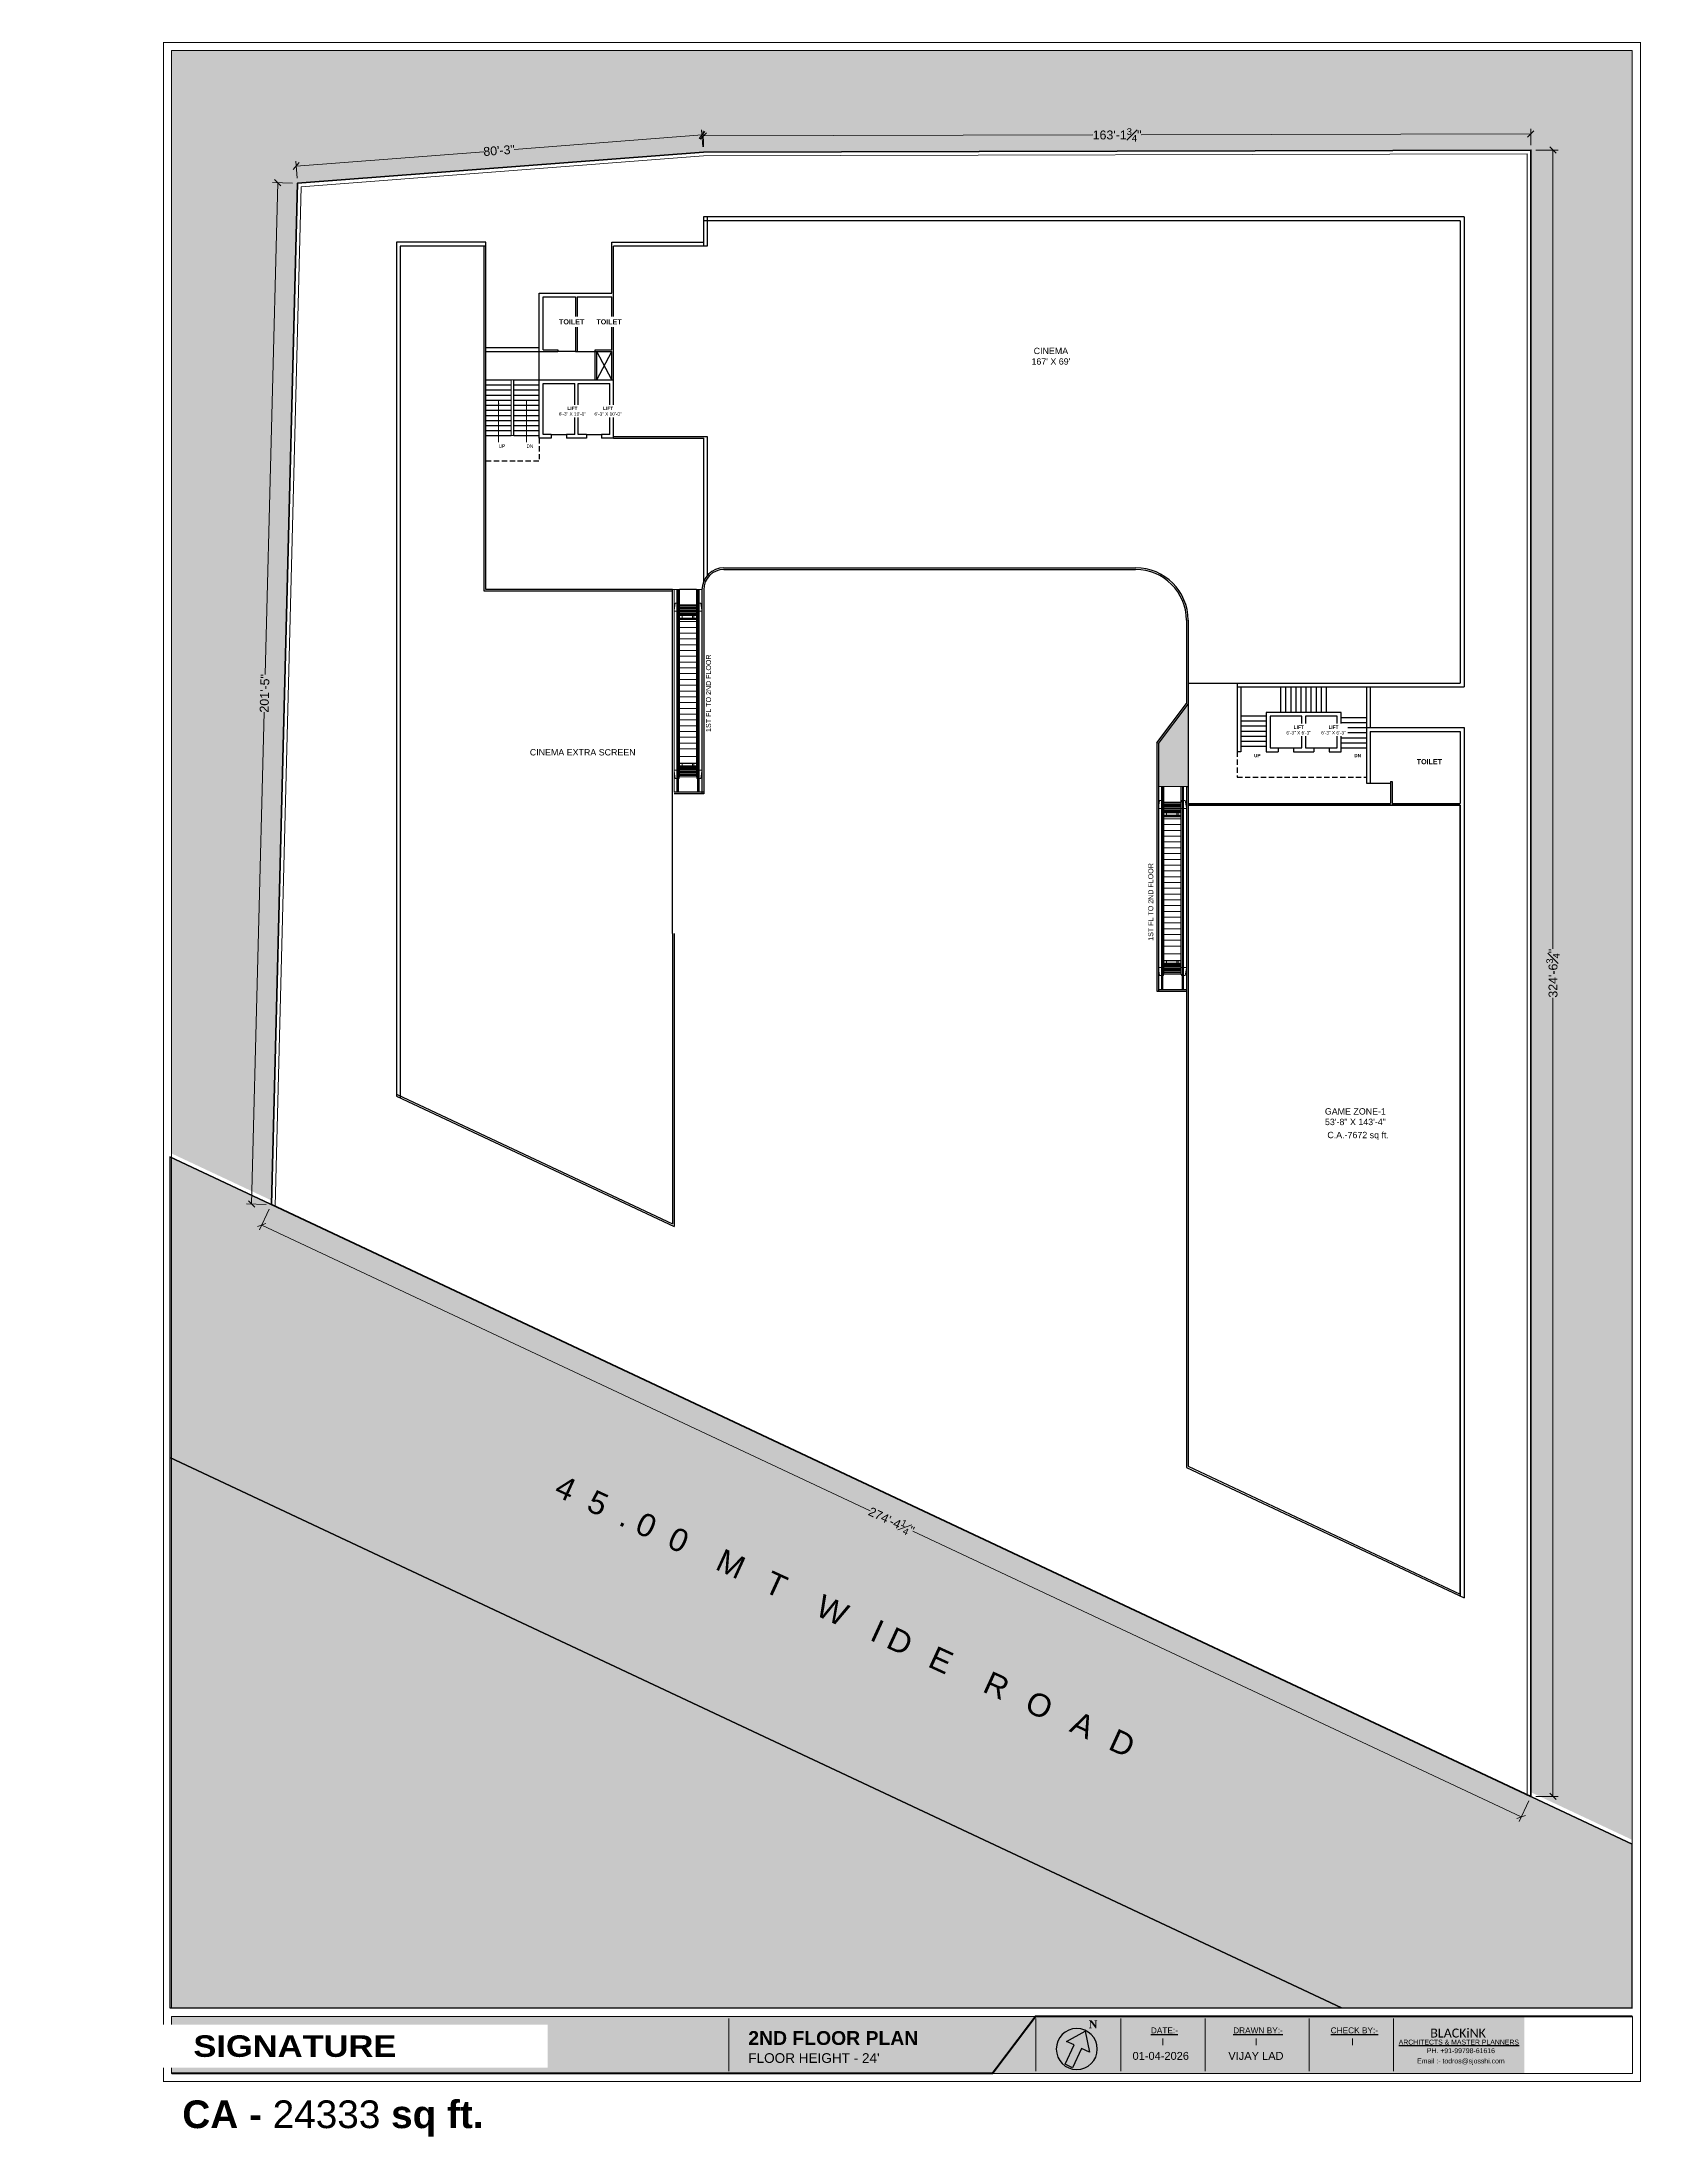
# Model space of a CAD drawing. Extents: x 1106035 to 1109817, y -35654 to -30686.
import ezdxf
from ezdxf.enums import TextEntityAlignment as Align

# ---------------------------------------------------------------- set-up
doc = ezdxf.new("R2010")
doc.units = 0
doc.header["$MEASUREMENT"] = 0
doc.header["$PDMODE"] = 2
doc.header["$PDSIZE"] = -5
doc.linetypes.add('DASHED4', pattern=[0.1875, 0.125, -0.0625])
for name, color, linetype, lineweight in [('CA', 30, 'Continuous', 30), ('DIM', 7, 'Continuous', 5), ('escalator', 7, 'Continuous', 13), ('FORMAT', 7, 'Continuous', 9), ('plot', 7, 'Continuous', 40), ('WALL', 250, 'Continuous', 30)]:
    doc.layers.add(name, color=color, linetype=linetype, lineweight=lineweight)
for name, color, linetype in [('HATCH', 250, 'Continuous'), ('NORTH', 7, 'Continuous'), ('TECT CA', 1, 'Continuous'), ('TEXT', 7, 'Continuous'), ('title block', 7, 'Continuous'), ('wall low ht', 7, 'Continuous')]:
    doc.layers.add(name, color=color, linetype=linetype)
doc.layers.add('VIEWPORT', color=255, linetype='Continuous', plot=False)
doc.styles.get("Standard").update_dxf_attribs({"font": 'arial.ttf'})
doc.styles.add('title block', font='')
doc.styles.add('TNR', font='timesbd.ttf')
doc.styles.get('title block').set_extended_font_data('Gulim')
doc.dimstyles.new('DIM SMALL', dxfattribs={"dimtxt": 21, "dimasz": 15, "dimexe": 12, "dimexo": 12, "dimgap": 0, "dimtad": 0, "dimzin": 0, "dimdsep": 46, "dimlunit": 4, "dimtxsty": 'Standard', "dimblk": 'OBLIQUE', "dimcen": 0.09, "dimclrt": 256, "dimadec": 0, "dimazin": 0, "dimtfac": 0.75, "dimtofl": 0, "dimtmove": 0, "dimatfit": 3, "dimfxl": 1, "dimfrac": 1, "dimtolj": 1, "dimtzin": 0, "dimlwd": 5, "dimlwe": 5, "dimarcsym": 0})
doc.dimstyles.get("Standard").update_dxf_attribs({"dimtxt": 12, "dimasz": 9, "dimexe": 9, "dimexo": 0, "dimgap": 0, "dimtad": 0, "dimzin": 0, "dimdsep": 46, "dimlunit": 4, "dimtxsty": 'Standard', "dimblk": 'ARCHTICK', "dimcen": 48, "dimclrd": 7, "dimclre": 7, "dimclrt": 1, "dimadec": 0, "dimazin": 0, "dimtfac": 0.75, "dimtofl": 0, "dimtmove": 0, "dimatfit": 3, "dimfxl": 1, "dimfrac": 1, "dimtolj": 1, "dimtzin": 0, "dimlwd": 0, "dimlwe": 0, "dimarcsym": 0})

# ---------------------------------------------------------------- blocks, each defined once
blk = doc.blocks.new('A$C5a7781d8')
at = {"layer": 'title block'}
h = blk.add_hatch(color=256, dxfattribs=at)
h.paths.add_polyline_path([(30.4, -41.6), (10.1, -41.6), (10.1, -47.7), (49, -47.8, 0.391772), (3.8, 1.2), (3.3, -4.6)])
h.paths.add_polyline_path([(10.1, -92.3), (-0.1, -92.3), (-0.1, -96.8, 0.391772), (48.8, -51.6), (10.1, -48.5)])
h.paths.add_polyline_path([(48.8, -51.6, 0.019309), (49, -47.8), (10.1, -47.7), (10.1, -48.5)])
h.paths.add_polyline_path([(0, 0), (0, 1.3, 0.391772), (-49, -43.9), (-10.1, -46.9), (-10.1, -41.6), (-30.4, -41.6)])
h.paths.add_polyline_path([(-3.9, -96.6), (-3.6, -92.3), (-10.1, -92.3), (-10.1, -47.7), (-49.1, -47.6, 0.391772)])
h.paths.add_polyline_path([(-49, -43.9, 0.019309), (-49.1, -47.6), (-10.1, -47.7), (-10.1, -46.9)])
h.paths.add_polyline_path([(-0.1, -96.8), (-0.1, -92.3), (-3.6, -92.3), (-3.9, -96.6, 0.019309)])
h.paths.add_polyline_path([(3.3, -4.6), (3.8, 1.2, 0.019309), (0, 1.3), (0, 0)])
blk.add_lwpolyline([(10.1, -41.6), (30.4, -41.6), (0, 0), (-30.4, -41.6), (-10.1, -41.6), (-10.1, -92.3), (10.1, -92.3)], close=True, dxfattribs=at)
blk.add_circle((-0.1, -47.7), 49.1, dxfattribs=at)
blk = doc.blocks.new('_Oblique')
at = {"color": 0, "linetype": 'ByBlock', "lineweight": -2}
blk.add_line((-0.5, -0.5), (0.5, 0.5), dxfattribs=at)
blk = doc.blocks.new('*D99')
at = {"layer": 'Defpoints', "color": 0, "transparency": 16777216}
for p in [(1107596, -30906), (1107599.1, -30946.5), (1106638.9, -31020.1)]:
    blk.add_point(p, dxfattribs=at)
at = {"layer": 'DIM', "color": 0, "lineweight": 5, "transparency": 16777216}
for p, q in [((1107598.2, -30934.5), (1107595.1, -30894)), ((1106635.8, -30979.6), (1107079.9, -30945.6)), ((1107596, -30906), (1107151.9, -30940.1)), ((1106637.9, -31008.2), (1106634.8, -30967.7))]:
    blk.add_line(p, q, dxfattribs=at)
at = {"layer": 'DIM', "color": 0, "lineweight": 5, "transparency": 16777216, "xscale": 15, "yscale": 15, "zscale": 15}
for p, rotation in [((1107596, -30906), 4.38464412776161), ((1106635.8, -30979.6), 184.3846441277616)]:
    blk.add_blockref('_Oblique', p, dxfattribs=dict(at, rotation=rotation))
at = {"layer": 'DIM', "transparency": 16777216, "insert": (1107115.9, -30942.8), "char_height": 21, "attachment_point": 5, "rotation": 4.3846}
blk.add_mtext('\\A1;80\'-3"', dxfattribs=at)
blk = doc.blocks.new('*D100')
at = {"layer": 'Defpoints', "color": 0, "transparency": 16777216}
for p in [(1107599.1, -30946.5), (1109556.7, -30903.7), (1109556.8, -30942)]:
    blk.add_point(p, dxfattribs=at)
at = {"layer": 'DIM', "color": 0, "lineweight": 5, "transparency": 16777216}
for p, q in [((1107599.1, -30934.5), (1107599, -30896.3)), ((1109556.8, -30930), (1109556.7, -30891.7)), ((1107599.1, -30908.3), (1108520.9, -30906.1)), ((1109556.7, -30903.7), (1108634.9, -30905.9))]:
    blk.add_line(p, q, dxfattribs=at)
at = {"layer": 'DIM', "color": 0, "lineweight": 5, "transparency": 16777216, "xscale": 15, "yscale": 15, "zscale": 15}
for p, rotation in [((1107599.1, -30908.3), 180.1330403721505), ((1109556.7, -30903.7), 0.133040372150543)]:
    blk.add_blockref('_Oblique', p, dxfattribs=dict(at, rotation=rotation))
at = {"layer": 'DIM', "transparency": 16777216, "insert": (1108577.9, -30906), "char_height": 21, "attachment_point": 5, "rotation": 0.133}
blk.add_mtext('\\A1;163\'-1{\\H0.750000x;\\S3#4;}"', dxfattribs=at)
blk = doc.blocks.new('*D101')
at = {"layer": 'Defpoints', "color": 0, "transparency": 16777216}
for p in [(1109556.8, -30942), (1109556.8, -34836.7), (1109609.2, -34836.7)]:
    blk.add_point(p, dxfattribs=at)
at = {"layer": 'DIM', "color": 0, "lineweight": 5, "transparency": 16777216}
for p, q in [((1109568.8, -30942), (1109621.2, -30942)), ((1109609.2, -30942), (1109609.2, -32831.3)), ((1109609.2, -34836.7), (1109609.2, -32947.3)), ((1109568.8, -34836.7), (1109621.2, -34836.7))]:
    blk.add_line(p, q, dxfattribs=at)
at = {"layer": 'DIM', "color": 0, "lineweight": 5, "transparency": 16777216, "xscale": 15, "yscale": 15, "zscale": 15}
for p, rotation in [((1109609.2, -30942), 90.00000000000344), ((1109609.2, -34836.7), 270.0000000000034)]:
    blk.add_blockref('_Oblique', p, dxfattribs=dict(at, rotation=rotation))
at = {"layer": 'DIM', "transparency": 16777216, "insert": (1109609.2, -32889.3), "char_height": 21, "attachment_point": 5, "rotation": 90}
blk.add_mtext('\\A1;324\'-6{\\H0.750000x;\\S3#4;}"', dxfattribs=at)
blk = doc.blocks.new('*D102')
at = {"layer": 'Defpoints', "color": 0, "transparency": 16777216}
for p in [(1106577.1, -33436.5), (1106554.3, -33485.1), (1109556.8, -34836.7)]:
    blk.add_point(p, dxfattribs=at)
at = {"layer": 'DIM', "color": 0, "lineweight": 5, "transparency": 16777216}
for p, q in [((1106572, -33447.3), (1106549.2, -33495.9)), ((1106554.3, -33485.1), (1107993.5, -34161.4)), ((1109534, -34885.3), (1108094.7, -34208.9)), ((1109551.7, -34847.5), (1109528.9, -34896.1))]:
    blk.add_line(p, q, dxfattribs=at)
at = {"layer": 'DIM', "color": 0, "lineweight": 5, "transparency": 16777216, "xscale": 15, "yscale": 15, "zscale": 15}
for p, rotation in [((1106554.3, -33485.1), 154.8306856330105), ((1109534, -34885.3), 334.8306856330105)]:
    blk.add_blockref('_Oblique', p, dxfattribs=dict(at, rotation=rotation))
at = {"layer": 'DIM', "transparency": 16777216, "insert": (1108044.1, -34185.2), "char_height": 21, "attachment_point": 5, "rotation": 334.8307}
blk.add_mtext('\\A1;274\'-4{\\H0.750000x;\\S1#4;}"', dxfattribs=at)
blk = doc.blocks.new('*D103')
at = {"layer": 'Defpoints', "color": 0, "transparency": 16777216}
for p in [(1106592.1, -31018.9), (1106638.9, -31020.1), (1106577.1, -33436.5)]:
    blk.add_point(p, dxfattribs=at)
at = {"layer": 'DIM', "color": 0, "lineweight": 5, "transparency": 16777216}
for p, q in [((1106592.1, -31018.9), (1106562.4, -32182.7)), ((1106626.9, -31019.8), (1106580.1, -31018.6)), ((1106530.4, -33435.3), (1106560.1, -32271.5)), ((1106565.1, -33436.2), (1106518.4, -33435))]:
    blk.add_line(p, q, dxfattribs=at)
at = {"layer": 'DIM', "color": 0, "lineweight": 5, "transparency": 16777216, "xscale": 15, "yscale": 15, "zscale": 15}
for p, rotation in [((1106592.1, -31018.9), 88.53630304496014), ((1106530.4, -33435.3), 268.5363030449601)]:
    blk.add_blockref('_Oblique', p, dxfattribs=dict(at, rotation=rotation))
at = {"layer": 'DIM', "transparency": 16777216, "insert": (1106561.2, -32227.1), "char_height": 21, "attachment_point": 5, "rotation": 88.5363}
blk.add_mtext('\\A1;201\'-5"', dxfattribs=at)
blk = doc.blocks.new('_ArchTick')
at = {"color": 0, "linetype": 'ByBlock', "const_width": 0.15}
blk.add_lwpolyline([(-0.5, -0.5), (0.5, 0.5)], dxfattribs=at)
blk = doc.blocks.new('zw$2E34')
at = {"layer": 'escalator', "linetype": 'Continuous', "lineweight": 5}
for p, q in [((0, 480), (66, 480)), ((0, 480), (66, 480)), ((0, 480), (0, 0)), ((6.8, 480), (6.8, 0)), ((53, 480.4), (13, 480.4)), ((59.2, 480), (59.2, 0)), ((66, 480), (66, 0)), ((53, 436.1), (13, 436.1)), ((53, 436.1), (13, 436.1)), ((53, 422.4), (13, 422.4)), ((53, 422.4), (13, 422.4)), ((53, 411.1), (13, 411.1)), ((53, 408.7), (13, 408.7)), ((53, 403.7), (13, 403.7)), ((53, 390), (13, 390)), ((53, 376.3), (13, 376.3)), ((53, 362.6), (13, 362.6)), ((53, 349), (13, 349)), ((53, 335.3), (13, 335.3)), ((53, 321.6), (13, 321.6)), ((53, 307.9), (13, 307.9)), ((53, 294.2), (13, 294.2)), ((53, 280.6), (13, 280.6)), ((53, 266.9), (13, 266.9)), ((53, 253.2), (13, 253.2)), ((53, 239.5), (13, 239.5)), ((53, 225.9), (13, 225.9)), ((53, 212.2), (13, 212.2)), ((53, 198.5), (13, 198.5)), ((53, 184.8), (13, 184.8)), ((53, 171.1), (13, 171.1)), ((53, 157.5), (13, 157.5)), ((53, 143.8), (13, 143.8)), ((53, 130.1), (13, 130.1)), ((53, 116.4), (13, 116.4)), ((53, 102.7), (13, 102.7)), ((53, 84.7), (13, 84.7)), ((53, 68.9), (13, 68.9)), ((0, 0), (66, 0))]:
    blk.add_line(p, q, dxfattribs=at)
for points in [[(6.7, 480), (10.3, 480)], [(7.1, 0), (7.1, 480)], [(7.1, 0), (7.1, 480)], [(7.5, 0), (7.5, 480)], [(7.5, 0), (7.5, 480)], [(7.9, 0), (7.9, 480)], [(8.3, 0), (8.3, 480)], [(8.3, 0), (8.3, 480)], [(8.7, 0), (8.7, 480)], [(8.7, 0), (8.7, 480)], [(9.1, 0), (9.1, 480)], [(9.1, 0), (9.1, 480)], [(9.5, 0), (9.5, 480)], [(9.9, 0), (9.9, 480)], [(9.9, 0), (9.9, 480)], [(10.3, 0), (10.3, 480)], [(10.3, 0), (10.3, 480)], [(13, 368), (13, 480)], [(53, 368), (53, 480)], [(55.7, 0), (55.7, 480)], [(55.7, 0), (55.7, 480)], [(59.3, 480), (55.7, 480)], [(56.1, 0), (56.1, 480)], [(56.1, 0), (56.1, 480)], [(56.5, 0), (56.5, 480)], [(56.9, 0), (56.9, 480)], [(56.9, 0), (56.9, 480)], [(57.3, 0), (57.3, 480)], [(57.3, 0), (57.3, 480)], [(57.7, 0), (57.7, 480)], [(57.7, 0), (57.7, 480)], [(58.1, 0), (58.1, 480)], [(58.5, 0), (58.5, 480)], [(58.5, 0), (58.5, 480)], [(58.9, 0), (58.9, 480)], [(58.9, 0), (58.9, 480)], [(0, 430.4), (2.7, 447.1)], [(0, 428.1), (6.7, 428.1)], [(2.7, 447.1), (6.7, 447.1)], [(10.3, 447.1), (11.8, 447.1), (13, 441.9)], [(10.3, 428.1), (13, 428.1)], [(12.7, 443.5), (53.3, 443.5)], [(13, 440.7), (53, 440.7)], [(13, 438), (53, 438)], [(13, 435.2), (53, 435.2)], [(13, 432.8), (53, 432.8)], [(13, 430.1), (53, 430.1)], [(13, 427.3), (53, 427.3)], [(13, 424.5), (53, 424.5)], [(13, 422.5), (53, 422.5)], [(13, 420.1), (53, 420.1)], [(13, 417.8), (53, 417.8)], [(13, 412.2), (53, 412.2)], [(19.2, 412.2), (19.2, 417.8)], [(22.4, 412.2), (22.4, 417.8)], [(22.4, 412.2), (22.4, 417.8)], [(46.8, 412.2), (46.8, 417.8)], [(55.7, 447.1), (54.2, 447.1), (53, 441.9)], [(55.7, 428.1), (53, 428.1)], [(56.6, 412.2), (56.6, 417.8)], [(56.6, 412.2), (56.6, 417.8)], [(58.9, 412.2), (58.9, 417.8)], [(63.3, 447.1), (59.3, 447.1)], [(66, 428.1), (59.3, 428.1)], [(66, 430.4), (63.3, 447.1)], [(13, 38.1), (13, 368)], [(13, 368), (13, 67.8), (53, 67.8), (53, 368)], [(53, 38.1), (53, 368)], [(0, 51.9), (6.7, 51.9)], [(10.3, 51.9), (13, 51.9)], [(13, 67.8), (53, 67.8)], [(13, 62.2), (53, 62.2)], [(13, 59.9), (53, 59.9)], [(13, 57.5), (53, 57.5)], [(13, 55.5), (53, 55.5)], [(13, 52.7), (53, 52.7)], [(13, 49.9), (53, 49.9)], [(19.2, 67.8), (19.2, 62.2)], [(22.4, 67.8), (22.4, 62.2)], [(22.4, 67.8), (22.4, 62.2)], [(46.8, 67.8), (46.8, 62.2)], [(55.7, 51.9), (53, 51.9)], [(56.6, 67.8), (56.6, 62.2)], [(56.6, 67.8), (56.6, 62.2)], [(58.9, 67.8), (58.9, 62.2)], [(66, 51.9), (59.3, 51.9)], [(0, 49.6), (2.7, 32.9)], [(2.7, 32.9), (6.7, 32.9)], [(6.7, 0), (10.3, 0)], [(10.3, 32.9), (11.8, 32.9), (13, 38.1)], [(12.7, 36.5), (53.3, 36.5)], [(13, 47.2), (53, 47.2)], [(13, 44.8), (53, 44.8)], [(13, 42), (53, 42)], [(13, 39.3), (53, 39.3)], [(55.7, 32.9), (54.2, 32.9), (53, 38.1)], [(59.3, 0), (55.7, 0)], [(63.3, 32.9), (59.3, 32.9)], [(66, 49.6), (63.3, 32.9)]]:
    blk.add_lwpolyline(points, dxfattribs=at)

msp = doc.modelspace()

# ---------------------------------------------------------------- hatches: boundary and pattern name
at = {"transparency": 33554513}
h = msp.add_hatch(color=253, dxfattribs=at)
h.dxf.hatch_style = 1
h.paths.add_polyline_path([(1106337.119, -33323.685), (1106337.119, -34034.575), (1109109.198, -35337.203), (1109796.833, -35337.203), (1109796.833, -34949.44)])
at = {"ltscale": 0.1, "true_color": 0xf2f0eb, "transparency": 33554636}
h = msp.add_hatch(color=7, dxfattribs=at)
h.dxf.hatch_style = 1
h.paths.add_polyline_path([(1108283.177, -35491.896), (1108385.016, -35357.153), (1106341.022, -35357.153), (1106341.022, -35491.896)])
at = {"ltscale": 0.1, "true_color": 0xf1e8df}
h = msp.add_hatch(color=254, dxfattribs=at)
h.dxf.hatch_style = 1
h.paths.add_polyline_path([(1109541.195, -35491.897), (1109541.195, -35357.43), (1108385.712, -35357.153), (1108283.176, -35491.897)])
at = {"layer": 'HATCH', "true_color": 0xb1928f, "transparency": 33554559}
h = msp.add_hatch(color=253, dxfattribs=at)
h.dxf.hatch_style = 1
h.paths.add_polyline_path([(1106341.02, -33315.574), (1106341.02, -30706.501), (1109796.833, -30706.501), (1109796.833, -34939.496), (1109556.833, -34826.718), (1109556.833, -30941.955), (1107599.143, -30946.501), (1106638.861, -31020.132), (1106577.37, -33426.637)])
h.paths.add_polyline_path([(1106341.02, -35337.203), (1106341.02, -34036.408), (1109109.198, -35337.203)])
at = {"layer": 'HATCH', "true_color": 0xcdc6bd, "transparency": 33554610}
h = msp.add_hatch(color=9, dxfattribs=at)
h.dxf.hatch_style = 1
h.paths.add_polyline_path([(1108675.901, -32447.707), (1108675.901, -32345.707), (1108745.901, -32252.374), (1108745.901, -32447.707), (1108741.901, -32447.707)])

# ---------------------------------------------------------------- linework, layer by layer
for p, q in [((1107599.143, -30946.501), (1109556.833, -30941.955)), ((1107595.901, -31981.039), (1107595.901, -32465.039)), ((1107595.901, -31982.039), (1107595.901, -32465.039)), ((1107599.901, -31982.039), (1107599.901, -32465.039)), ((1107599.901, -32461.039), (1107529.901, -32461.039)), ((1107599.901, -32465.039), (1107529.901, -32465.039)), ((1108741.901, -32447.707), (1108745.901, -32447.707)), ((1108671.901, -32931.707), (1108741.901, -32931.707)), ((1108675.901, -32927.707), (1108741.901, -32927.707)), ((1106337.119, -33323.685), (1109796.833, -34949.44)), ((1106337.119, -34034.575), (1109109.198, -35337.203)), ((1106358.106, -35337.203), (1109796.945, -35337.203))]:
    msp.add_line(p, q)
at = {"linetype": 'Continuous'}
msp.add_line((1107599.143, -30946.501), (1109556.833, -30941.955), dxfattribs=at)
at = {"lineweight": 5}
msp.add_lwpolyline([(1106341.02, -30706.501), (1109796.833, -30706.501), (1109796.833, -35337.203), (1106341.02, -35337.203)], close=True, dxfattribs=at)
for points in [[(1106337.119, -33323.685), (1106337.119, -34034.575), (1109109.198, -35337.203), (1109796.833, -35337.203), (1109796.833, -34949.44)], [(1106337.119, -34034.575), (1106337.119, -35337.203), (1109109.198, -35337.203)]]:
    msp.add_lwpolyline(points, close=True)
for radius in [52, 48]:
    msp.add_arc((1107647.901, -31982.039), radius, 90, 180)
at = {"layer": 'DIM', "color": 0, "linetype": 'Continuous', "lineweight": 5}
for p, q in [((1109547.833, -30950.976), (1107599.498, -30955.5)), ((1109547.833, -34832.433), (1109547.833, -30950.976)), ((1107599.498, -30955.5), (1106647.651, -31028.484)), ((1106647.651, -31028.484), (1106586.015, -33440.644))]:
    msp.add_line(p, q, dxfattribs=at)
msp.add_lwpolyline([(1106577.119, -33436.463), (1109556.833, -34836.662), (1109556.833, -30941.955), (1107599.143, -30946.501), (1106638.861, -31020.132)], close=True, dxfattribs=at)
at = {"layer": 'escalator'}
msp.add_line((1107529.901, -31981.039), (1107525.901, -31981.039), dxfattribs=at)
at = {"layer": 'FORMAT', "color": 253}
for p, q in [((1107659.164, -35362.111), (1107659.164, -35486.939)), ((1108385.712, -35362.111), (1108385.712, -35486.939)), ((1108587.109, -35362.111), (1108587.109, -35486.939)), ((1108786.627, -35362.111), (1108786.627, -35486.939)), ((1109032.184, -35362.111), (1109032.184, -35486.939)), ((1109231.701, -35362.111), (1109231.701, -35486.939))]:
    msp.add_line(p, q, dxfattribs=at)
at = {"layer": 'FORMAT'}
for p, q in [((1108685.799, -35409.696), (1108685.799, -35425.314)), ((1108907.206, -35409.696), (1108907.206, -35425.314)), ((1109135.221, -35409.696), (1109135.221, -35425.314))]:
    msp.add_line(p, q, dxfattribs=at)
at = {"layer": 'FORMAT', "ltscale": 0.1, "const_width": 4.777}
msp.add_lwpolyline([(1109796.945, -35357.154), (1108385.016, -35357.154), (1108283.177, -35491.896), (1106341.022, -35491.896)], dxfattribs=at)
at = {"layer": 'FORMAT'}
msp.add_lwpolyline([(1109796.945, -35357.154), (1106341.022, -35357.153), (1106341.022, -35491.896), (1109796.945, -35491.897)], close=True, dxfattribs=at)
at = {"layer": 'plot', "lineweight": 40}
msp.add_lwpolyline([(1106577.119, -33436.463), (1109556.833, -34836.662), (1109556.833, -30941.955), (1107599.143, -30946.501), (1106638.861, -31020.132)], close=True, dxfattribs=at)
at = {"layer": 'title block', "lineweight": 5}
msp.add_line((1109796.945, -35337.203), (1106341.022, -35337.203), dxfattribs=at)
at = {"layer": 'VIEWPORT', "const_width": 2.38}
msp.add_lwpolyline([(1106321.739, -35511.17), (1109816.219, -35511.17), (1109816.214, -30687.318), (1106321.856, -30687.318)], close=True, dxfattribs=at)
at = {"layer": 'WALL'}
for p, q in [((1109398.901, -31100.039), (1107599.498, -31100.039)), ((1107599.498, -31100.039), (1107599.498, -31109.039)), ((1107599.498, -31100.039), (1107599.498, -31169.039)), ((1107608.498, -31100.039), (1107608.498, -31169.039)), ((1109398.901, -31100.039), (1109398.901, -32212.039)), ((1109389.901, -31109.039), (1107599.498, -31109.039)), ((1109389.901, -31109.039), (1109389.901, -32203.039)), ((1107084.833, -31160.039), (1106872.901, -31160.039)), ((1106872.901, -31160.039), (1106872.901, -33179.898)), ((1106881.901, -31169.039), (1106881.901, -33184.127)), ((1107084.833, -31169.039), (1106881.901, -31169.039)), ((1107080.833, -31985.039), (1107080.833, -31169.039)), ((1107084.833, -31981.039), (1107084.833, -31160.039)), ((1107382.833, -31280.367), (1107382.833, -31160.039)), ((1107382.833, -31160.039), (1107599.498, -31160.039)), ((1107386.833, -31485.367), (1107386.833, -31169.039)), ((1107608.498, -31169.039), (1107386.833, -31169.039)), ((1107210.833, -31418.039), (1107210.833, -31280.367)), ((1107210.833, -31280.367), (1107382.833, -31280.367)), ((1107219.833, -31414.039), (1107219.833, -31289.367)), ((1107219.833, -31289.367), (1107296.833, -31289.367)), ((1107296.833, -31289.367), (1107296.833, -31418.039)), ((1107300.833, -31289.367), (1107382.833, -31289.367)), ((1107300.833, -31289.367), (1107300.833, -31418.039)), ((1107382.833, -31414.039), (1107382.833, -31289.367)), ((1107210.833, -31418.039), (1107254.833, -31418.039)), ((1107219.833, -31414.039), (1107254.833, -31414.039)), ((1107254.833, -31414.039), (1107254.833, -31418.039)), ((1107296.833, -31418.039), (1107300.833, -31418.039)), ((1107342.833, -31414.039), (1107382.833, -31414.039)), ((1107342.833, -31418.039), (1107342.833, -31414.039)), ((1107342.833, -31418.039), (1107382.833, -31418.039)), ((1107382.833, -31485.367), (1107382.833, -31418.039)), ((1107210.833, -31485.367), (1107386.833, -31485.367)), ((1107210.833, -31623.367), (1107210.833, -31485.367)), ((1107219.833, -31614.367), (1107219.833, -31494.367)), ((1107219.833, -31494.367), (1107294.833, -31494.367)), ((1107294.833, -31614.367), (1107294.833, -31494.367)), ((1107302.833, -31494.367), (1107377.833, -31494.367)), ((1107302.833, -31614.367), (1107302.833, -31494.367)), ((1107377.833, -31614.367), (1107377.833, -31494.367)), ((1107386.833, -31623.367), (1107386.833, -31485.367)), ((1107239.333, -31623.367), (1107210.833, -31623.367)), ((1107239.333, -31614.367), (1107219.833, -31614.367)), ((1107239.333, -31614.367), (1107239.333, -31623.367)), ((1107294.833, -31614.367), (1107275.333, -31614.367)), ((1107275.333, -31614.367), (1107275.333, -31623.367)), ((1107322.333, -31623.367), (1107275.333, -31623.367)), ((1107322.333, -31614.367), (1107302.833, -31614.367)), ((1107322.333, -31614.367), (1107322.333, -31623.367)), ((1107377.833, -31614.367), (1107358.333, -31614.367)), ((1107358.333, -31614.367), (1107358.333, -31623.367)), ((1107386.833, -31623.367), (1107358.333, -31623.367)), ((1107386.833, -31619.367), (1107608.498, -31619.367)), ((1107386.833, -31623.367), (1107599.901, -31623.367)), ((1107599.901, -31962.039), (1107599.901, -31623.367)), ((1107608.498, -31619.367), (1107608.498, -31948.106)), ((1107525.901, -31985.039), (1107080.833, -31985.039)), ((1107525.901, -31981.039), (1107084.833, -31981.039)), ((1107525.901, -32795.039), (1107525.901, -31981.039)), ((1108745.901, -32203.039), (1109389.901, -32203.039)), ((1108861.901, -32203.039), (1108861.901, -32365.039)), ((1108861.901, -32212.039), (1109398.901, -32212.039)), ((1108870.901, -32212.039), (1108870.901, -32365.039)), ((1109107.901, -32272.039), (1108930.901, -32272.039)), ((1108930.901, -32272.039), (1108930.901, -32365.039)), ((1109014.901, -32281.039), (1108939.901, -32281.039)), ((1108939.901, -32281.039), (1108939.901, -32356.039)), ((1109014.901, -32356.039), (1109014.901, -32281.039)), ((1109098.901, -32281.039), (1109023.901, -32281.039)), ((1109023.901, -32281.039), (1109023.901, -32356.039)), ((1109098.901, -32356.039), (1109098.901, -32281.039)), ((1109107.901, -32365.039), (1109107.901, -32272.039)), ((1109167.901, -32308.039), (1109167.901, -32439.539)), ((1109167.901, -32308.039), (1109398.901, -32308.039)), ((1109176.901, -32317.039), (1109176.901, -32439.539)), ((1109176.901, -32317.039), (1109389.901, -32317.039)), ((1109389.901, -32317.039), (1109389.901, -32487.539)), ((1109398.901, -32308.039), (1109398.901, -34366.891)), ((1108870.901, -32365.039), (1108861.901, -32365.039)), ((1108930.901, -32365.039), (1108959.401, -32365.039)), ((1108939.901, -32356.039), (1108959.401, -32356.039)), ((1108959.401, -32356.039), (1108959.401, -32365.039)), ((1108995.401, -32356.039), (1109014.901, -32356.039)), ((1108995.401, -32356.039), (1108995.401, -32365.039)), ((1108995.401, -32365.039), (1109043.401, -32365.039)), ((1109023.901, -32356.039), (1109043.401, -32356.039)), ((1109043.401, -32356.039), (1109043.401, -32365.039)), ((1109079.401, -32356.039), (1109098.901, -32356.039)), ((1109079.401, -32356.039), (1109079.401, -32365.039)), ((1109079.401, -32365.039), (1109107.901, -32365.039)), ((1109167.901, -32439.539), (1109176.901, -32439.539)), ((1109224.901, -32435.539), (1109224.901, -32487.539)), ((1109224.901, -32435.539), (1109228.901, -32435.539)), ((1109228.901, -32435.539), (1109228.901, -32487.539)), ((1109167.901, -32487.539), (1109224.901, -32487.539)), ((1109167.901, -32487.539), (1109167.901, -32491.539)), ((1109228.901, -32487.539), (1109389.901, -32487.539)), ((1109398.833, -32487.539), (1109398.901, -32487.539)), ((1109167.901, -32491.539), (1109389.901, -32491.539)), ((1109389.901, -32491.539), (1109389.901, -34362.662)), ((1107525.901, -32795.039), (1107525.901, -33482.33)), ((1107529.901, -32795.039), (1107529.901, -33488.629)), ((1106872.901, -33179.898), (1107529.901, -33488.629)), ((1106874.602, -33176.278), (1107525.901, -33482.33))]:
    msp.add_line(p, q, dxfattribs=at)
at = {"layer": 'wall low ht'}
for p, q in [((1107084.833, -31409.039), (1107210.833, -31409.039)), ((1107084.833, -31418.039), (1107210.833, -31418.039)), ((1107210.833, -31485.367), (1107210.833, -31418.039)), ((1107296.833, -31418.039), (1107254.833, -31418.039)), ((1107300.833, -31418.039), (1107342.833, -31418.039)), ((1107342.833, -31485.367), (1107342.833, -31418.039)), ((1107346.833, -31485.367), (1107346.833, -31418.039)), ((1107346.833, -31485.367), (1107382.833, -31418.039)), ((1107382.833, -31485.367), (1107346.833, -31418.039)), ((1107084.833, -31485.367), (1107144.833, -31485.367)), ((1107084.833, -31497.367), (1107144.833, -31497.367)), ((1107150.833, -31485.367), (1107210.833, -31485.367)), ((1107150.833, -31497.367), (1107210.833, -31497.367)), ((1107084.833, -31509.367), (1107144.833, -31509.367)), ((1107084.833, -31521.367), (1107144.833, -31521.367)), ((1107084.833, -31533.367), (1107144.833, -31533.367)), ((1107084.833, -31545.367), (1107144.833, -31545.367)), ((1107150.833, -31509.367), (1107210.833, -31509.367)), ((1107150.833, -31521.367), (1107210.833, -31521.367)), ((1107150.833, -31533.367), (1107210.833, -31533.367)), ((1107150.833, -31545.367), (1107210.833, -31545.367)), ((1107084.833, -31557.367), (1107144.833, -31557.367)), ((1107084.833, -31569.367), (1107144.833, -31569.367)), ((1107084.833, -31581.367), (1107144.833, -31581.367)), ((1107084.833, -31593.367), (1107144.833, -31593.367)), ((1107150.833, -31557.367), (1107210.833, -31557.367)), ((1107150.833, -31569.367), (1107210.833, -31569.367)), ((1107150.833, -31581.367), (1107210.833, -31581.367)), ((1107150.833, -31593.367), (1107210.833, -31593.367)), ((1107084.833, -31605.367), (1107144.833, -31605.367)), ((1107150.833, -31605.367), (1107210.833, -31605.367)), ((1107239.333, -31614.367), (1107275.333, -31614.367)), ((1107322.333, -31614.367), (1107358.333, -31614.367)), ((1107647.901, -31930.039), (1108621.901, -31930.039)), ((1107647.901, -31934.039), (1108621.901, -31934.039)), ((1108741.901, -32054.039), (1108741.901, -32251.04)), ((1108745.901, -32054.039), (1108745.901, -33523.539)), ((1108965.401, -32272.039), (1108965.401, -32212.039)), ((1108977.401, -32272.039), (1108977.401, -32212.039)), ((1108989.401, -32272.039), (1108989.401, -32212.039)), ((1109001.401, -32272.039), (1109001.401, -32212.039)), ((1109013.401, -32272.039), (1109013.401, -32212.039)), ((1109025.401, -32272.039), (1109025.401, -32212.039)), ((1109037.401, -32272.039), (1109037.401, -32212.039)), ((1109049.401, -32272.039), (1109049.401, -32212.039)), ((1109061.401, -32272.039), (1109061.401, -32212.039)), ((1109073.401, -32272.039), (1109073.401, -32212.039)), ((1109167.901, -32212.039), (1109167.901, -32308.039)), ((1109176.901, -32212.039), (1109176.901, -32308.039)), ((1108671.901, -32344.374), (1108741.901, -32251.04)), ((1108675.901, -32345.707), (1108745.901, -32252.374)), ((1108930.901, -32281.039), (1108870.901, -32281.039)), ((1109107.901, -32284.039), (1109167.901, -32284.039)), ((1108930.901, -32293.039), (1108870.901, -32293.039)), ((1108930.901, -32305.039), (1108870.901, -32305.039)), ((1108930.901, -32317.039), (1108870.901, -32317.039)), ((1108930.901, -32329.039), (1108870.901, -32329.039)), ((1108930.901, -32341.039), (1108870.901, -32341.039)), ((1109107.901, -32296.039), (1109167.901, -32296.039)), ((1109107.901, -32308.039), (1109167.901, -32308.039)), ((1109107.901, -32320.039), (1109167.901, -32320.039)), ((1109107.901, -32332.039), (1109167.901, -32332.039)), ((1108671.901, -32344.374), (1108671.901, -32931.707)), ((1108675.901, -32345.707), (1108675.901, -32931.707)), ((1108930.901, -32353.039), (1108870.901, -32353.039)), ((1108959.401, -32356.039), (1108995.401, -32356.039)), ((1109043.401, -32356.039), (1109079.401, -32356.039)), ((1109107.901, -32344.039), (1109167.901, -32344.039)), ((1109107.901, -32356.039), (1109167.901, -32356.039)), ((1109176.901, -32439.539), (1109224.901, -32439.539)), ((1108741.901, -32447.707), (1108741.901, -33523.539)), ((1108745.901, -33174.202), (1108745.901, -33523.539)), ((1108741.901, -33523.539), (1108741.901, -34058.16)), ((1108745.901, -33523.539), (1108745.901, -34055.62)), ((1108741.901, -34058.16), (1109398.833, -34366.86)), ((1108745.901, -34055.62), (1109389.901, -34358.243))]:
    msp.add_line(p, q, dxfattribs=at)
at = {"layer": 'wall low ht', "linetype": 'DASHED4', "ltscale": 100}
for p, q in [((1107084.833, -31677.367), (1107210.833, -31677.367)), ((1108861.901, -32365.039), (1108861.901, -32425.039)), ((1108861.901, -32425.039), (1109167.901, -32425.039))]:
    msp.add_line(p, q, dxfattribs=at)
at = {"layer": 'wall low ht', "color": 151}
for p, q in [((1108745.901, -32487.539), (1109167.901, -32487.539)), ((1108745.901, -32491.539), (1109167.901, -32491.539))]:
    msp.add_line(p, q, dxfattribs=at)
at = {"layer": 'wall low ht'}
for radius in [124, 120]:
    msp.add_arc((1108621.901, -32054.039), radius, 0, 90, dxfattribs=at)

# ---------------------------------------------------------------- block references
at = {"layer": 'escalator', "xscale": -1}
for p in [(1107595.901, -32461.039), (1108741.901, -32927.707)]:
    msp.add_blockref('zw$2E34', p, dxfattribs=at)
at = {"layer": 'title block', "lineweight": 15, "xscale": -0.9887321367793941, "yscale": 0.9887321367793949, "zscale": 0.9887321367793952, "rotation": 334.8306861186286}
msp.add_blockref('A$C5a7781d8', (1108502.58, -35391.678), dxfattribs=at)

# ---------------------------------------------------------------- texts
at = {"char_height": 18.68821, "attachment_point": 3, "style": 'title block'}
for s, insert, width in [('\\pxqc;{\\fArial|b0|i0|c0|p34;01-04-2026}', (1108761.966, -35441.16), 161.47356), ('\\pxqc;{\\fArial|b0|i0|c0|p34;VIJAY LAD}', (1109017.329, -35441.16), 221.81869)]:
    msp.add_mtext(s, dxfattribs=dict(at, insert=insert, width=width))
at = {"color": 0, "linetype": 'ByBlock', "lineweight": -2, "ltscale": 10, "insert": (1109391.096, -35452.094), "char_height": 11.68013, "width": 257.48619, "attachment_point": 5, "line_spacing_factor": 1.3, "style": 'title block'}
msp.add_mtext('\\pxi0.04648,sm1.25,qc,t2.2323;{\\fArial|b0|i0|c0|p34;\\C7;PH. +91-99798-61616\\P\\psm1;Email :- todros@sjosshi.com}', dxfattribs=at)
at = {"layer": 'NORTH', "style": 'TNR'}
msp.add_text('N', height=18.671, dxfattribs=at).set_placement((1108521.145, -35375.849), align=Align.MIDDLE)
at = {"layer": 'TEXT', "char_height": 12, "attachment_point": 5, "rotation": 90}
for insert in [(1107611.404, -32226.704), (1108657.708, -32720.552)]:
    msp.add_mtext('{\\A1;\\C1;1ST FL TO 2ND FLOOR}', dxfattribs=dict(at, insert=insert))
at = {"layer": 'TEXT', "insert": (1107265.664, -34074.287), "char_height": 54, "width": 2858.79741, "attachment_point": 1, "rotation": 335.394876}
msp.add_mtext('\\pxql;{\\T2;\\C250;45.00 MT WIDE ROAD}', dxfattribs=at)
at = {"layer": 'title block', "attachment_point": 4, "style": 'title block'}
for s, insert, char_height, width in [('{\\fArial|b1|i0|c0|p34;2ND FLOOR PLAN }', (1107705.472, -35408.479), 32.79498, 632.95419), ('\\pxqc;{\\fArial|b0|i0|c0|p34;\\LDATE:-}', (1108592.902, -35390.165), 14.01616, 193.94303), ('\\pxqc;{\\fArial|b0|i0|c0|p34;\\LDRAWN BY:-}', (1108814.308, -35390.165), 14.01616, 193.94303), ('\\pxqc;{\\fArial|b0|i0|c0|p34;\\LCHECK BY:-}', (1109042.323, -35390.165), 14.01616, 193.94303), ("{\\fArial|b0|i0|c0|p34;FLOOR HEIGHT - 24'}", (1107705.472, -35455.793), 22.95, 632.95419)]:
    msp.add_mtext(s, dxfattribs=dict(at, insert=insert, char_height=char_height, width=width))
at = {"layer": 'title block', "ltscale": 10, "attachment_point": 5, "line_spacing_factor": 1.3, "style": 'title block'}
for s, insert, char_height, width in [('\\pxi0.04648,sm1.25,qc,t2.2323;{\\fArial|b0|i0|c0|p34;\\L\\C7;ARCHITECTS & MASTER PLANNERS}', (1109386.209, -35418.003), 11.68013, 513.86512), ('\\pxi0.04648,sm1.25,qc,t2.2323;{\\fCalibri|b0|i0|c0|p34;\\C7;BLACKiNK}', (1109384.125, -35396.555), 21.14002, 222.06641)]:
    msp.add_mtext(s, dxfattribs=dict(at, insert=insert, char_height=char_height, width=width))

# ---------------------------------------------------------------- dimensions: what is measured, and where the dimension line sits
at = {"layer": 'DIM'}
for p1, p2, distance, picture, middle in [((1106638.861, -31020.132), (1107599.143, -30946.501), 40.626, '*D99', (1107115.896, -30942.809)), ((1107599.143, -30946.501), (1109556.833, -30941.955), 38.238, '*D100', (1108577.899, -30905.99)), ((1109556.833, -30941.955), (1109556.833, -34836.662), 52.408, '*D101', (1109609.242, -32889.308)), ((1106577.119, -33436.463), (1106638.861, -31020.132), 46.757, '*D103', (1106561.249, -32227.103)), ((1109556.833, -34836.662), (1106577.119, -33436.463), 53.707, '*D102', (1108044.135, -34185.171))]:
    dim = msp.add_aligned_dim(p1=p1, p2=p2, distance=distance, dimstyle='DIM SMALL', dxfattribs=at)
    dim.commit()
    dim.dimension.update_dxf_attribs({"geometry": picture, "text_midpoint": middle})

# ---------------------------------------------------------------- leaders
for points in [[(1107114.833, -31533.367), (1107114.833, -31632.918)], [(1107180.833, -31533.367), (1107180.833, -31632.918)]]:
    msp.add_leader(points, dimstyle='Standard', override={"dimgap": 0, "dimtad": 0})

# ---------------------------------------------------------------- next in the draw order: texts
at = {"layer": 'TEXT', "attachment_point": 4, "style": 'title block', "bg_fill": 2}
for s, insert, char_height in [('\\pxqc;{\\fArial|b1|i0|c0|p34;TOILET}', (1107257.827, -31348.193), 12), ("\\pxqc;{\\fArial|b0|i0|c0|p34;CINEMA\\P167' X 69'}", (1108375.457, -31429.601), 15), ('\\pxqc;{\\fArial|b1|i0|c0|p34;LIFT\\P\\fArial|b0|i0|c0|p34;6\'-3" X 10\'-0"}', (1107257.217, -31559.465), 8), ('\\pxqc;{\\fArial|b0|i0|c0|p34;UP}', (1107114.805, -31642.267), 8), ('\\pxqc;{\\fArial|b0|i0|c0|p34;DN}', (1107180.805, -31642.267), 8), ('\\pxqc;{\\fArial|b1|i0|c0|p34;LIFT\\P\\fArial|b0|i0|c0|p34;6\'-3" X 6\'-3"}', (1108978.394, -32313.742), 8), ('\\pxqc;{\\fArial|b0|i0|c0|p34;CINEMA EXTRA SCREEN}', (1107188.603, -32366.593), 15), ('\\pxqc;{\\fArial|b1|i0|c0|p34;UP}', (1108901.679, -32374.223), 8), ('\\pxqc;{\\fArial|b1|i0|c0|p34;DN}', (1109138.909, -32374.223), 8), ('\\pxqc;{\\fArial|b1|i0|c0|p34;TOILET}', (1109286.985, -32388.85), 12), ('\\pxqc;{\\fArial|b0|i0|c0|p34;GAME ZONE-1\\P53\'-8" X 143\'-4"}', (1109069.548, -33228.631), 15)]:
    msp.add_mtext(s, dxfattribs=dict(at, insert=insert, char_height=char_height))
at = {"layer": 'title block', "insert": (1106060.027, -35427.732), "char_height": 51, "width": 1145.61144, "attachment_point": 4, "style": 'title block', "bg_fill": 2}
msp.add_mtext('\\pxqc;{\\fArial Black|b1|i0|c0|p34;\\C36;SIGNATURE}', dxfattribs=at)
at = {"layer": 'title block', "color": 6, "insert": (1106366.505, -35598.531), "char_height": 65.58996, "width": 1265.90837, "attachment_point": 4, "style": 'title block', "bg_fill": 2}
msp.add_mtext('{\\fArial|b1|i0|c0|p34;CA - \\fArial|b0|i0|c0|p34;24333\\fArial|b1|i0|c0|p34; sq ft.}', dxfattribs=at)

# ---------------------------------------------------------------- next in the draw order: linework, layer by layer
at = {"layer": 'DIM'}
msp.add_lwpolyline([(1107144.833, -31485.367), (1107150.833, -31485.367), (1107150.833, -31617.367), (1107144.833, -31617.367)], close=True, dxfattribs=at)
at = {"layer": 'wall low ht'}
for p, q in [((1107150.833, -31617.367), (1107150.833, -31485.367)), ((1107084.833, -31617.367), (1107144.833, -31617.367)), ((1107150.833, -31617.367), (1107210.833, -31617.367))]:
    msp.add_line(p, q, dxfattribs=at)
at = {"layer": 'wall low ht', "linetype": 'DASHED4', "ltscale": 100}
msp.add_line((1107210.833, -31623.367), (1107210.833, -31677.367), dxfattribs=at)

# ---------------------------------------------------------------- next in the draw order: texts
at = {"layer": 'TECT CA', "insert": (1109072.5, -33274.179), "char_height": 15, "attachment_point": 4, "style": 'title block', "bg_fill": 2}
msp.add_mtext('\\pxqc;{\\fArial|b0|i0|c0|p34;C.A.-7672 sq ft. }', dxfattribs=at)
at = {"layer": 'TEXT', "attachment_point": 4, "style": 'title block', "bg_fill": 2}
for s, insert, char_height in [('\\pxqc;{\\fArial|b1|i0|c0|p34;TOILET}', (1107346.173, -31348.193), 12), ('\\pxqc;{\\fArial|b1|i0|c0|p34;LIFT\\P\\fArial|b0|i0|c0|p34;6\'-3" X 10\'-0"}', (1107341.48, -31559.465), 8), ('\\pxqc;{\\fArial|b1|i0|c0|p34;LIFT\\P\\fArial|b0|i0|c0|p34;6\'-3" X 6\'-3"}', (1109060.894, -32313.742), 8)]:
    msp.add_mtext(s, dxfattribs=dict(at, insert=insert, char_height=char_height))

# ---------------------------------------------------------------- next in the draw order: linework, layer by layer
at = {"layer": 'CA'}
msp.add_lwpolyline([(1108745.901, -34055.62), (1109389.901, -34358.243), (1109389.901, -32491.539), (1109167.901, -32491.539), (1108745.901, -32491.539), (1108745.901, -33523.539)], close=True, dxfattribs=at)

doc.saveas('drawing.dxf')
